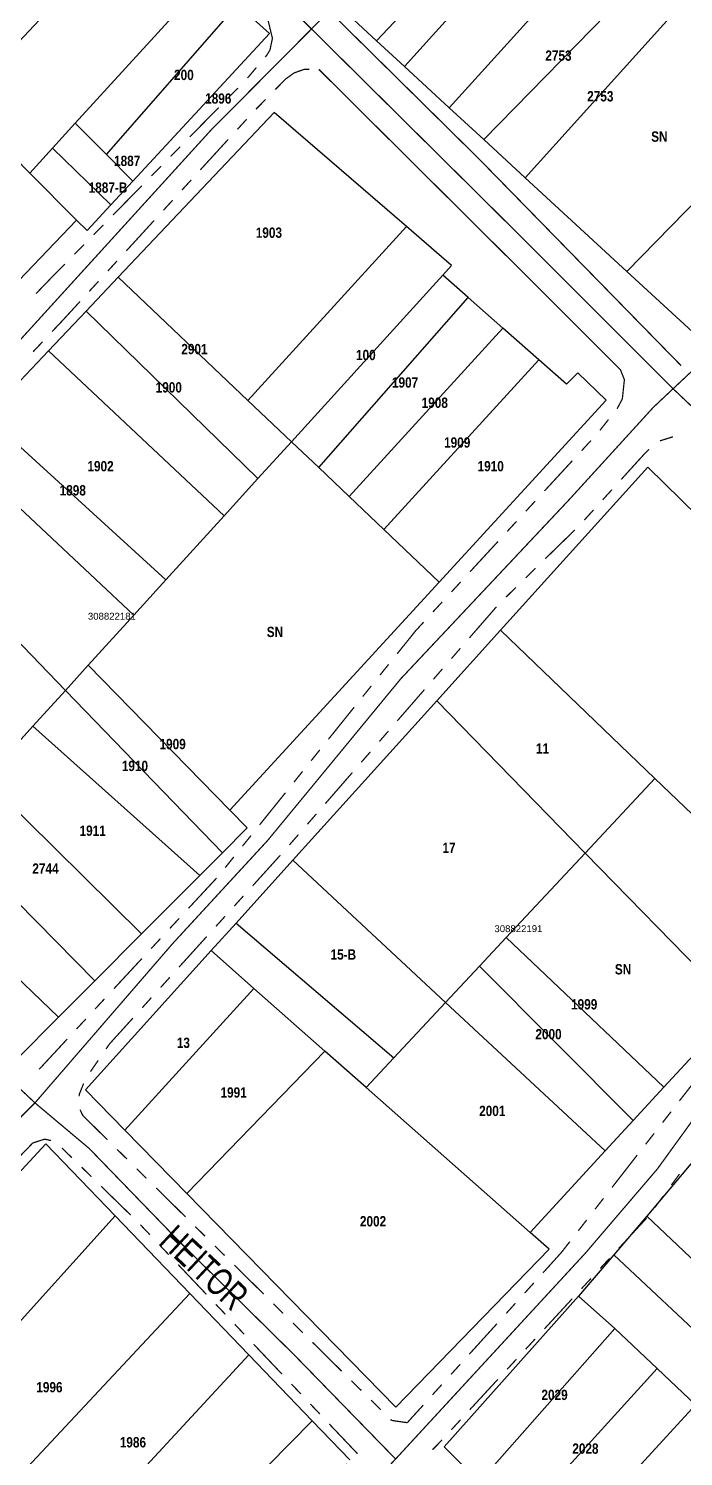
# Model space of a CAD drawing. Extents: x 204296 to 206006, y 4860262 to 4862155.
# Drawn here: x 205121.9 to 205217.3, y 4861196.7 to 4861404.8 of the extents above; entities that cross this region are included whole.
import ezdxf
from ezdxf.enums import TextEntityAlignment as Align

# ---------------------------------------------------------------- set-up
doc = ezdxf.new("R2010")
doc.units = 0
doc.header["$LTSCALE"] = 1.5
doc.header["$MEASUREMENT"] = 0
doc.linetypes.add('TRACO_25', pattern=[8, 3, -1, 1, -1, 1, -1])
for name, color, linetype in [('CD-MALHA-LOTES', 40, 'CONTINUOUS'), ('CD_TXT_QUADRA', 7, 'CONTINUOUS'), ('RU-QUADRAS', 6, 'CONTINUOUS'), ('SV-EIXO-RUA-N-PAV', 6, 'CONTINUOUS'), ('SV-EIXO-RUA-PAV', 20, 'CONTINUOUS'), ('SV-RUA-NAO-PAV-S-GUIA-C-GUIA', 7, 'CONTINUOUS'), ('SV-RUA-PAVIM-S-GUIA-C-GUIA', 7, 'CONTINUOUS'), ('SV-TXT-RUA-N-PAV-S-GUIA-C-GUIA', 7, 'CONTINUOUS'), ('Th_NmrPot', 1, 'CONTINUOUS')]:
    doc.layers.add(name, color=color, linetype=linetype)
doc.styles.add('ARIAL', font='ARIAL.TTF')
doc.styles.add('MONOTXT', font='ARIAL.TTF', dxfattribs={"height": 0.2})
doc.styles.get("Standard").update_dxf_attribs({"font": 'swisscbo.ttf'})

msp = doc.modelspace()

# ---------------------------------------------------------------- linework, layer by layer
at = {"layer": 'CD-MALHA-LOTES', "linetype": 'Continuous'}
for p, q in [((205111.93, 4861393.89), (205137.78, 4861421.32)), ((205172.6, 4861403.05), (205188.28, 4861419.7)), ((205183.19, 4861393.29), (205205.92, 4861418.45)), ((205176.66, 4861399.31), (205191.94, 4861416.29)), ((205128.67, 4861391.04), (205147.96, 4861412.18)), ((205188.22, 4861388.65), (205211.75, 4861412.72)), ((205133.21, 4861386.48), (205152.3, 4861408.29)), ((205156.97, 4861404.1), (205152.3, 4861408.29)), ((205194.25, 4861383.09), (205216.65, 4861407.91)), ((205168.6, 4861406.73), (205172.6, 4861403.05)), ((205137.08, 4861382.6), (205156.97, 4861404.1)), ((205172.6, 4861403.05), (205176.66, 4861399.31)), ((205176.66, 4861399.31), (205183.19, 4861393.29)), ((205111.93, 4861393.89), (205122.03, 4861383.76)), ((205183.19, 4861393.29), (205188.22, 4861388.65)), ((205125.35, 4861387.4), (205128.67, 4861391.04)), ((205128.67, 4861391.04), (205133.21, 4861386.48)), ((205157.64, 4861392.58), (205134.93, 4861368.59)), ((205176.93, 4861375.97), (205157.64, 4861392.58)), ((205209.07, 4861369.43), (205231.96, 4861392.87)), ((205122.03, 4861383.76), (205125.35, 4861387.4)), ((205125.35, 4861387.4), (205133.87, 4861379.14)), ((205188.22, 4861388.65), (205194.25, 4861383.09)), ((205133.21, 4861386.48), (205137.08, 4861382.6)), ((205122.03, 4861383.76), (205128.86, 4861376.92)), ((205133.87, 4861379.14), (205137.08, 4861382.6)), ((205194.25, 4861383.09), (205209.07, 4861369.43)), ((205130.39, 4861375.38), (205133.87, 4861379.14)), ((205128.86, 4861376.92), (205118.34, 4861365.91)), ((205128.86, 4861376.92), (205130.39, 4861375.38)), ((205153.84, 4861350.63), (205176.93, 4861375.97)), ((205183.52, 4861370.3), (205176.93, 4861375.97)), ((205182.23, 4861368.89), (205183.52, 4861370.3)), ((205134.93, 4861368.59), (205130.25, 4861363.64)), ((205134.93, 4861368.59), (205153.84, 4861350.63)), ((205182.23, 4861368.89), (205160.17, 4861344.61)), ((205185.93, 4861365.62), (205182.23, 4861368.89)), ((205209.07, 4861369.43), (205218.62, 4861360.62)), ((205164.15, 4861340.83), (205185.93, 4861365.62)), ((205191.01, 4861361.14), (205185.93, 4861365.62)), ((205130.25, 4861363.64), (205124.75, 4861357.84)), ((205130.25, 4861363.64), (205155.3, 4861339.25)), ((205191.01, 4861361.14), (205168.58, 4861336.63)), ((205196.23, 4861356.53), (205191.01, 4861361.14)), ((205124.75, 4861357.84), (205115.74, 4861348.32)), ((205124.75, 4861357.84), (205150.35, 4861333.8)), ((205196.23, 4861356.53), (205173.63, 4861331.83)), ((205200.25, 4861352.98), (205196.23, 4861356.53)), ((205201.91, 4861354.64), (205200.25, 4861352.98)), ((205206.04, 4861350.65), (205201.91, 4861354.64)), ((205160.17, 4861344.61), (205153.84, 4861350.63)), ((205181.71, 4861324.15), (205206.04, 4861350.65)), ((205115.74, 4861348.32), (205141.87, 4861324.47)), ((205111.3, 4861343.63), (205137.18, 4861319.31)), ((205155.3, 4861339.25), (205160.17, 4861344.61)), ((205160.17, 4861344.61), (205164.15, 4861340.83)), ((205190.66, 4861317.12), (205212.12, 4861340.88)), ((205212.12, 4861340.88), (205257.08, 4861296.75)), ((205150.35, 4861333.8), (205155.3, 4861339.25)), ((205164.15, 4861340.83), (205168.58, 4861336.63)), ((205168.58, 4861336.63), (205173.63, 4861331.83)), ((205102.31, 4861334.13), (205127.23, 4861308.35)), ((205141.87, 4861324.47), (205150.35, 4861333.8)), ((205173.63, 4861331.83), (205181.71, 4861324.15)), ((205137.18, 4861319.31), (205141.87, 4861324.47)), ((205151.2, 4861290.9), (205181.71, 4861324.15)), ((205130.56, 4861312.01), (205137.18, 4861319.31)), ((205190.66, 4861317.12), (205181.35, 4861306.81)), ((205213.15, 4861295.53), (205190.66, 4861317.12)), ((205127.23, 4861308.35), (205130.56, 4861312.01)), ((205151.2, 4861290.9), (205130.56, 4861312.01)), ((205122.5, 4861303.14), (205127.23, 4861308.35)), ((205150.12, 4861284.66), (205127.23, 4861308.35)), ((205181.35, 4861306.81), (205160.39, 4861283.6)), ((205181.35, 4861306.81), (205202.98, 4861284.64)), ((205115.49, 4861295.43), (205122.5, 4861303.14)), ((205146.84, 4861281.37), (205122.5, 4861303.14)), ((205115.49, 4861295.43), (205138.34, 4861272.85)), ((205202.98, 4861284.64), (205213.15, 4861295.53)), ((205235.86, 4861273.72), (205213.15, 4861295.53)), ((205153.74, 4861288.3), (205151.2, 4861290.9)), ((205131.53, 4861266.02), (205109.27, 4861288.59)), ((205150.12, 4861284.66), (205153.74, 4861288.3)), ((205146.84, 4861281.37), (205150.12, 4861284.66)), ((205191.5, 4861272.34), (205202.98, 4861284.64)), ((205202.98, 4861284.64), (205225.06, 4861262)), ((205160.39, 4861283.6), (205152.11, 4861274.44)), ((205160.39, 4861283.6), (205182.65, 4861262.87)), ((205126.23, 4861260.71), (205103.64, 4861282.39)), ((205138.34, 4861272.85), (205146.84, 4861281.37)), ((205152.11, 4861274.44), (205148.48, 4861270.41)), ((205152.11, 4861274.44), (205175.09, 4861254.77)), ((205131.53, 4861266.02), (205138.34, 4861272.85)), ((205187.57, 4861268.14), (205191.5, 4861272.34)), ((205191.5, 4861272.34), (205214.48, 4861250.52)), ((205148.48, 4861270.41), (205130.16, 4861250.13)), ((205154.71, 4861264.91), (205148.48, 4861270.41)), ((205182.65, 4861262.87), (205187.57, 4861268.14)), ((205187.57, 4861268.14), (205209.99, 4861245.65)), ((205126.23, 4861260.71), (205131.53, 4861266.02)), ((205154.71, 4861264.91), (205135.89, 4861244.26)), ((205165.06, 4861255.76), (205154.71, 4861264.91)), ((205182.65, 4861262.87), (205175.09, 4861254.77)), ((205182.65, 4861262.87), (205205.91, 4861241.21)), ((205214.48, 4861250.52), (205225.06, 4861262)), ((205120.14, 4861254.6), (205126.23, 4861260.71)), ((205165.06, 4861255.76), (205144.95, 4861234.99)), ((205171.06, 4861250.46), (205165.06, 4861255.76)), ((205175.09, 4861254.77), (205171.06, 4861250.46)), ((205130.16, 4861250.13), (205135.89, 4861244.26)), ((205171.06, 4861250.46), (205194.97, 4861229.34)), ((205209.99, 4861245.65), (205214.48, 4861250.52)), ((205205.91, 4861241.21), (205209.99, 4861245.65)), ((205135.89, 4861244.26), (205144.95, 4861234.99)), ((205221.52, 4861243.04), (205211.97, 4861231.68)), ((205124.37, 4861242.26), (205097.1, 4861212.74)), ((205134.47, 4861231.76), (205124.37, 4861242.26)), ((205194.97, 4861229.34), (205205.91, 4861241.21)), ((205144.95, 4861234.99), (205175.38, 4861203.84)), ((205108.11, 4861202.48), (205134.47, 4861231.76)), ((205145.36, 4861220.44), (205134.47, 4861231.76)), ((205211.97, 4861231.68), (205207.17, 4861226.06)), ((205234.93, 4861210.03), (205211.97, 4861231.68)), ((205197.76, 4861226.87), (205194.97, 4861229.34)), ((205175.38, 4861203.84), (205197.76, 4861226.87)), ((205207.17, 4861226.06), (205202.01, 4861220.02)), ((205230.03, 4861204.62), (205207.17, 4861226.06)), ((205145.36, 4861220.44), (205112.05, 4861184.84)), ((205153.99, 4861211.47), (205145.36, 4861220.44)), ((205202.01, 4861220.02), (205182.45, 4861198.08)), ((205202.01, 4861220.02), (205207.34, 4861215.33)), ((205207.34, 4861215.33), (205187.57, 4861192.98)), ((205207.34, 4861215.33), (205213.5, 4861209.48)), ((205120.95, 4861175.85), (205153.99, 4861211.47)), ((205163.21, 4861201.89), (205153.99, 4861211.47)), ((205193.3, 4861187.28), (205213.5, 4861209.48)), ((205213.5, 4861209.48), (205219.06, 4861204.19)), ((205219.06, 4861204.19), (205198.64, 4861181.96)), ((205163.21, 4861201.89), (205137.83, 4861176.21)), ((205168.7, 4861196.18), (205163.21, 4861201.89)), ((205182.45, 4861198.08), (205187.57, 4861192.98))]:
    msp.add_line(p, q, dxfattribs=at)
at = {"layer": 'RU-QUADRAS', "linetype": 'Continuous', "const_width": 0.01}
for points in [[(205152.3, 4861408.29), (205156.97, 4861404.1), (205137.08, 4861382.6), (205133.87, 4861379.14), (205130.39, 4861375.38), (205128.86, 4861376.92), (205118.34, 4861365.91), (205108.71, 4861355.82), (205100.73, 4861347.46), (205086.05, 4861332.08), (205080.31, 4861326.07), (205072.45, 4861317.84), (205064.58, 4861309.6), (205043.35, 4861331.47), (205019.76, 4861355.77), (205019.76, 4861355.77), (205031.29, 4861368.65), (205037.4, 4861375.49), (205047.12, 4861386.36), (205054.28, 4861394.36), (205060.16, 4861400.93), (205071.16, 4861413.23)], [(205259.53, 4861408.07), (205250.01, 4861397.62), (205246.03, 4861393.24), (205239.21, 4861385.74), (205240.85, 4861384.13), (205218.62, 4861360.62), (205209.07, 4861369.43), (205194.25, 4861383.09), (205188.22, 4861388.65), (205183.19, 4861393.29), (205176.66, 4861399.31), (205172.6, 4861403.05), (205168.6, 4861406.73)], [(205115.74, 4861348.32), (205124.75, 4861357.84), (205130.25, 4861363.64), (205134.93, 4861368.59), (205157.64, 4861392.58), (205176.93, 4861375.97), (205183.52, 4861370.3), (205182.23, 4861368.89), (205185.93, 4861365.62), (205191.01, 4861361.14), (205196.23, 4861356.53), (205200.25, 4861352.98), (205201.91, 4861354.64), (205206.04, 4861350.65), (205181.71, 4861324.15), (205151.2, 4861290.9), (205153.74, 4861288.3), (205150.12, 4861284.66), (205146.84, 4861281.37), (205138.34, 4861272.85), (205131.53, 4861266.02), (205126.23, 4861260.71), (205120.14, 4861254.6)], [(205187.57, 4861192.98), (205182.45, 4861198.08), (205182.45, 4861198.08), (205202.01, 4861220.02), (205207.17, 4861226.06), (205211.97, 4861231.68), (205212.12, 4861231.85), (205221.52, 4861243.04)]]:
    msp.add_lwpolyline(points, dxfattribs=at)
for points in [[(205130.16, 4861250.13), (205148.48, 4861270.41), (205152.11, 4861274.44), (205160.39, 4861283.6), (205181.35, 4861306.81), (205190.66, 4861317.12), (205212.12, 4861340.88), (205257.08, 4861296.75), (205235.86, 4861273.72), (205225.06, 4861262), (205214.48, 4861250.52), (205209.99, 4861245.65), (205205.91, 4861241.21), (205194.97, 4861229.34), (205197.76, 4861226.87), (205175.38, 4861203.84), (205144.95, 4861234.99), (205135.89, 4861244.26), (205130.16, 4861250.13)], [(205063.76, 4861176.66), (205071.88, 4861185.44), (205080.62, 4861194.9), (205090.99, 4861206.13), (205097.1, 4861212.74), (205124.37, 4861242.26), (205134.47, 4861231.76), (205145.36, 4861220.44), (205153.99, 4861211.47), (205163.21, 4861201.89), (205168.7, 4861196.18), (205144.65, 4861170.38), (205135.79, 4861160.86), (205125.21, 4861149.51), (205108.6, 4861131.69), (205103.44, 4861136.86), (205100.06, 4861140.25), (205096.02, 4861144.3), (205092.94, 4861147.39), (205089.24, 4861151.1), (205084.72, 4861155.63), (205063.76, 4861176.66)]]:
    msp.add_lwpolyline(points, close=True, dxfattribs=at)
at = {"layer": 'SV-EIXO-RUA-N-PAV', "const_width": 0.18, "flags": 128}
for points in [[(205056.79, 4861179.03), (205087.46, 4861211.29), (205114.77, 4861240.19), (205122.79, 4861248.22), (205142.88, 4861271.46), (205156.73, 4861286.5), (205176.12, 4861310.05), (205200.67, 4861336.17), (205212.94, 4861349.63), (205215.81, 4861352.33), (205225.6, 4861361.5), (205243.61, 4861381.1), (205269.34, 4861410.39), (205291.9, 4861434.53), (205304.17, 4861448.39), (205307.01, 4861451.86), (205312.48, 4861458.68), (205327.92, 4861476.09), (205344.94, 4861494.89), (205384.52, 4861538.83)], [(205106.7, 4861125.54), (205125.86, 4861144.6), (205153.17, 4861172.7), (205175.36, 4861196.3), (205203.04, 4861226.33), (205213.53, 4861238.6), (205221.84, 4861250.08), (205236.49, 4861269.48), (205246.78, 4861278.98), (205255.49, 4861288.67), (205267.46, 4861300.64), (205275.28, 4861310.32), (205289.8, 4861326.84), (205302.36, 4861340.84), (205323.09, 4861363.47), (205331.88, 4861373.38), (205345.34, 4861387.69), (205354.44, 4861396.93), (205358.6, 4861400.24), (205363.54, 4861404.45), (205393.23, 4861437.7), (205417.97, 4861463.62), (205443.3, 4861490.54)], [(204997.32, 4861228.5), (204999.96, 4861231.87), (205002.73, 4861235.21), (205009.09, 4861241.37), (205024.53, 4861257.6), (205036.71, 4861270.79), (205045.89, 4861281.22), (205052.39, 4861288.36), (205060.68, 4861297.33), (205063.95, 4861301.45), (205066.68, 4861304.36), (205073.21, 4861311.24), (205096.57, 4861334.98), (205120.71, 4861359.53), (205148.42, 4861390), (205163.1, 4861404.78), (205169, 4861410.78)], [(205066.68, 4861304.36), (205073.22, 4861298.45), (205080.9, 4861291.04), (205090.43, 4861281.64), (205102.88, 4861268.66), (205110.25, 4861260.93), (205118.9, 4861251.89), (205122.79, 4861248.22), (205130.69, 4861241.58), (205143.83, 4861228.01), (205160.59, 4861211.47), (205175.36, 4861196.3)]]:
    msp.add_lwpolyline(points, dxfattribs=at)
at = {"layer": 'SV-EIXO-RUA-PAV', "const_width": 0.18, "flags": 128}
msp.add_lwpolyline([(205374.98, 4861192.43), (205351.1, 4861217.06), (205326.42, 4861240.86), (205317.17, 4861250.81), (205313.85, 4861254.3), (205297.55, 4861270.61), (205281.24, 4861286.04), (205267.46, 4861300.64), (205255.67, 4861312.92), (205233.63, 4861335.4), (205215.81, 4861352.33), (205190.59, 4861377.53), (205163.1, 4861404.78), (205154.38, 4861413.48), (205135.12, 4861432.59), (205106.05, 4861459.31), (205104.4, 4861460.97), (205082.67, 4861482.84), (205055.56, 4861508.65), (205053.69, 4861510.61), (205030.66, 4861532.87), (205001.25, 4861562.71), (204999.34, 4861564.65), (204980.41, 4861584)], dxfattribs=at)
at = {"layer": 'SV-RUA-NAO-PAV-S-GUIA-C-GUIA', "linetype": 'TRACO_25', "const_width": 0.18, "flags": 128}
for points in [[(205156.7, 4861406.33), (205157.17, 4861404.39)], [(205157.17, 4861404.39), (205157.41, 4861403.42)], [(205157.41, 4861403.42), (205157.2, 4861402.44)], [(205156.92, 4861401.5), (205156.56, 4861400.92)], [(205157.05, 4861401.7), (205156.92, 4861401.5)], [(205157.2, 4861402.44), (205157.05, 4861401.7)], [(205155.06, 4861399.15), (205153.77, 4861397.62)], [(205156.56, 4861400.92), (205156.35, 4861400.67)], [(205157.82, 4861395.94), (205159.22, 4861397.36)], [(205159.22, 4861397.36), (205159.34, 4861397.49)], [(205159.34, 4861397.49), (205160.01, 4861397.97)], [(205160.01, 4861397.97), (205160.56, 4861398.37)], [(205160.56, 4861398.37), (205161.81, 4861398.81)], [(205161.81, 4861398.81), (205162.01, 4861398.88)], [(205162.01, 4861398.88), (205162.79, 4861398.91)], [(205152.38, 4861396.18), (205150.98, 4861394.75)], [(205149.58, 4861393.33), (205145.37, 4861389.05)], [(205155.01, 4861393.08), (205156.42, 4861394.51)], [(205152.3, 4861390.14), (205153.65, 4861391.62)], [(205146.9, 4861384.24), (205150.95, 4861388.67)], [(205143.97, 4861387.62), (205142.57, 4861386.2)], [(205141.17, 4861384.77), (205139.76, 4861383.34)], [(205144.21, 4861381.29), (205145.56, 4861382.76)], [(205138.36, 4861381.92), (205134.16, 4861377.64)], [(205141.51, 4861378.34), (205142.86, 4861379.81)], [(205132.75, 4861376.21), (205131.35, 4861374.78)], [(205136.11, 4861372.43), (205140.16, 4861376.86)], [(205129.95, 4861373.36), (205128.55, 4861371.93)], [(205127.15, 4861370.51), (205125.04, 4861368.37)], [(205133.41, 4861369.48), (205134.76, 4861370.96)], [(205124.6, 4861367.91), (205122.96, 4861366.21)], [(205125.04, 4861368.37), (205124.6, 4861367.91)], [(205130.71, 4861366.53), (205132.06, 4861368)], [(205126.82, 4861362.28), (205129.36, 4861365.05)], [(205125.28, 4861360.65), (205126.65, 4861362.1)], [(205126.65, 4861362.1), (205126.82, 4861362.28)], [(205122.54, 4861357.74), (205123.91, 4861359.19)], [(205208.14, 4861355.08), (205208.51, 4861354.15)], [(205208.71, 4861353.65), (205208.45, 4861351.21)], [(205208.51, 4861354.15), (205208.71, 4861353.65)], [(205208.45, 4861351.21), (205208.41, 4861350.84)], [(205207.7, 4861349.5), (205207.63, 4861349.41)], [(205208.11, 4861350.28), (205207.7, 4861349.5)], [(205208.41, 4861350.84), (205208.11, 4861350.28)], [(205206.39, 4861347.84), (205205.15, 4861346.27)], [(205213.89, 4861344.73), (205215.8, 4861345.33)], [(205203.83, 4861344.77), (205202.48, 4861343.3)], [(205211.57, 4861342.76), (205212.32, 4861343.5)], [(205201.12, 4861341.83), (205197.05, 4861337.42)], [(205208.24, 4861339.1), (205210.93, 4861342.06)], [(205210.93, 4861342.06), (205211.57, 4861342.76)], [(205205.55, 4861336.14), (205206.9, 4861337.62)], [(205195.7, 4861335.94), (205194.34, 4861334.47)], [(205202.86, 4861333.18), (205204.21, 4861334.66)], [(205192.99, 4861333), (205191.63, 4861331.53)], [(205197.18, 4861327.55), (205201.48, 4861331.74)], [(205190.28, 4861330.06), (205186.21, 4861325.65)], [(205184.86, 4861324.18), (205183.5, 4861322.71)], [(205194.32, 4861324.75), (205195.75, 4861326.15)], [(205191.46, 4861321.96), (205192.89, 4861323.36)], [(205182.15, 4861321.24), (205180.79, 4861319.77)], [(205186.12, 4861316.01), (205190.06, 4861320.54)], [(205179.44, 4861318.3), (205178.76, 4861317.56)], [(205178.27, 4861317.03), (205175.59, 4861313.69)], [(205178.76, 4861317.56), (205178.27, 4861317.03)], [(205183.5, 4861312.99), (205184.81, 4861314.5)], [(205174.34, 4861312.14), (205173.08, 4861310.58)], [(205180.87, 4861309.97), (205182.18, 4861311.48)], [(205171.83, 4861309.02), (205170.58, 4861307.46)], [(205175.62, 4861303.93), (205179.56, 4861308.46)], [(205169.32, 4861305.9), (205165.56, 4861301.22)], [(205173, 4861300.91), (205174.31, 4861302.42)], [(205164.31, 4861299.67), (205163.06, 4861298.11)], [(205170.37, 4861297.89), (205171.69, 4861299.4)], [(205161.8, 4861296.55), (205160.55, 4861294.99)], [(205165.13, 4861291.86), (205169.06, 4861296.38)], [(205159.3, 4861293.43), (205155.54, 4861288.75)], [(205162.5, 4861288.84), (205163.81, 4861290.35)], [(205154.29, 4861287.19), (205153.03, 4861285.64)], [(205159.88, 4861285.82), (205161.19, 4861287.33)], [(205151.78, 4861284.08), (205150.53, 4861282.52)], [(205154.53, 4861279.87), (205158.55, 4861284.32)], [(205149.26, 4861280.98), (205145.17, 4861276.58)], [(205151.84, 4861276.91), (205153.18, 4861278.39)], [(205143.81, 4861275.11), (205142.45, 4861273.65)], [(205149.16, 4861273.94), (205150.5, 4861275.42)], [(205141.09, 4861272.18), (205139.73, 4861270.71)], [(205143.79, 4861268.01), (205147.82, 4861272.46)], [(205138.37, 4861269.25), (205134.29, 4861264.85)], [(205141.11, 4861265.04), (205142.45, 4861266.53)], [(205132.93, 4861263.38), (205131.57, 4861261.92)], [(205138.42, 4861262.08), (205139.76, 4861263.56)], [(205130.21, 4861260.45), (205128.85, 4861258.99)], [(205133.7, 4861256.86), (205137.08, 4861260.59)], [(205127.49, 4861257.52), (205123.41, 4861253.12)], [(205133.15, 4861256.07), (205133.7, 4861256.86)], [(205130.88, 4861252.78), (205132.02, 4861254.42)], [(205220.42, 4861253.24), (205216.73, 4861248.51)], [(205129.23, 4861249.17), (205129.26, 4861249.5)], [(205129.26, 4861249.5), (205129.88, 4861251.05)], [(205129.77, 4861246.38), (205129.35, 4861247.23)], [(205129.8, 4861246.35), (205129.77, 4861246.38)], [(205133.36, 4861242.83), (205129.8, 4861246.35)], [(205215.51, 4861246.93), (205214.28, 4861245.35)], [(205124.2, 4861242.93), (205123.21, 4861242.61)], [(205125.13, 4861242.73), (205124.2, 4861242.93)], [(205213.05, 4861243.77), (205211.82, 4861242.2)], [(205122.47, 4861242.37), (205120.23, 4861240.05)], [(205123.21, 4861242.61), (205122.47, 4861242.37)], [(205122.47, 4861242.37), (205122.47, 4861242.37)], [(205128.16, 4861240.24), (205126.73, 4861241.64)], [(205136.21, 4861240.02), (205134.78, 4861241.43)], [(205131.02, 4861237.45), (205129.59, 4861238.85)], [(205210.59, 4861240.62), (205206.9, 4861235.88)], [(205139.05, 4861237.21), (205137.63, 4861238.62)], [(205215.55, 4861236.23), (205216.74, 4861237.84)], [(205136.75, 4861231.86), (205132.45, 4861236.05)], [(205144.74, 4861231.59), (205140.47, 4861235.81)], [(205213.18, 4861233.01), (205214.37, 4861234.62)], [(205205.67, 4861234.31), (205204.44, 4861232.73)], [(205139.54, 4861229), (205138.16, 4861230.45)], [(205203.22, 4861231.15), (205201.99, 4861229.57)], [(205207.9, 4861227.02), (205211.96, 4861231.43)], [(205147.59, 4861228.78), (205146.17, 4861230.18)], [(205142.29, 4861226.09), (205140.91, 4861227.55)], [(205150.44, 4861225.97), (205149.01, 4861227.37)], [(205199.48, 4861226.36), (205196.85, 4861223.45)], [(205199.53, 4861226.42), (205199.48, 4861226.36)], [(205200.76, 4861227.99), (205199.53, 4861226.42)], [(205147.79, 4861220.29), (205143.67, 4861224.64)], [(205156.13, 4861220.35), (205151.86, 4861224.56)], [(205205.18, 4861224.08), (205206.54, 4861225.55)], [(205202.47, 4861221.14), (205203.83, 4861222.61)], [(205195.51, 4861221.97), (205194.16, 4861220.48)], [(205150.55, 4861217.39), (205149.17, 4861218.84)], [(205158.97, 4861217.53), (205157.55, 4861218.94)], [(205192.82, 4861219), (205191.48, 4861217.52)], [(205197.04, 4861215.26), (205201.11, 4861219.67)], [(205153.3, 4861214.48), (205151.92, 4861215.94)], [(205161.82, 4861214.72), (205160.4, 4861216.13)], [(205190.14, 4861216.03), (205186.11, 4861211.59)], [(205194.33, 4861212.32), (205195.69, 4861213.79)], [(205158.8, 4861208.68), (205154.67, 4861213.03)], [(205167.51, 4861209.1), (205163.24, 4861213.32)], [(205184.77, 4861210.1), (205183.43, 4861208.62)], [(205191.62, 4861209.38), (205192.97, 4861210.85)], [(205170.36, 4861206.29), (205168.93, 4861207.7)], [(205186.19, 4861203.5), (205190.26, 4861207.91)], [(205161.56, 4861205.78), (205160.18, 4861207.23)], [(205182.08, 4861207.14), (205180.74, 4861205.66)], [(205164.31, 4861202.87), (205162.93, 4861204.32)], [(205173.2, 4861203.48), (205171.78, 4861204.89)], [(205179.4, 4861204.17), (205177.38, 4861201.95)], [(205169.81, 4861197.07), (205165.68, 4861201.42)], [(205174.67, 4861202.03), (205174.62, 4861202.07)], [(205174.78, 4861201.93), (205174.67, 4861202.03)], [(205175.56, 4861201.81), (205174.78, 4861201.93)], [(205177.07, 4861201.6), (205175.56, 4861201.81)], [(205177.38, 4861201.95), (205177.07, 4861201.6)], [(205183.48, 4861200.56), (205184.84, 4861202.03)], [(205180.73, 4861197.66), (205181.44, 4861198.36)], [(205181.44, 4861198.36), (205181.6, 4861198.53)], [(205181.6, 4861198.53), (205182.12, 4861199.09)]]:
    msp.add_lwpolyline(points, dxfattribs=at)
at = {"layer": 'SV-RUA-PAVIM-S-GUIA-C-GUIA', "const_width": 0.18, "flags": 128}
for points in [[(205216.99, 4861355.68), (205187.57, 4861385.78), (205166.61, 4861406.47)], [(205164.17, 4861398.89), (205194.6, 4861368.63), (205208.14, 4861355.08)]]:
    msp.add_lwpolyline(points, dxfattribs=at)

# ---------------------------------------------------------------- texts
at = {"layer": 'CD_TXT_QUADRA', "linetype": 'Continuous', "style": 'MONOTXT'}
for s, p in [('308822181', (205130.51, 4861318.66)), ('308822191', (205189.77, 4861273.11))]:
    msp.add_text(s, height=1, rotation=0.1, dxfattribs=at).set_placement(p)
at = {"layer": 'SV-TXT-RUA-N-PAV-S-GUIA-C-GUIA', "style": 'ARIAL', "width": 0.7}
msp.add_text('HEITOR', height=4, rotation=317, dxfattribs=at).set_placement((205140.72, 4861227.79))
at = {"layer": 'Th_NmrPot', "color": 1}
for s, p in [('2753', (205197.19, 4861400.9)), ('200', (205143.07, 4861398.08)), ('1896', (205147.6, 4861394.64)), ('2753', (205203.29, 4861394.97)), ('SN', (205212.61, 4861389.09)), ('1887', (205134.32, 4861385.55)), ('1887-B', (205130.62, 4861381.65)), ('1903', (205154.98, 4861375.08)), ('2901', (205144.13, 4861358.11)), ('100', (205169.59, 4861357.25)), ('1907', (205174.83, 4861353.24)), ('1900', (205140.39, 4861352.53)), ('1908', (205179.16, 4861350.29)), ('1909', (205182.43, 4861344.49)), ('1902', (205130.44, 4861341.04)), ('1910', (205187.31, 4861341.04)), ('1898', (205126.39, 4861337.52)), ('SN', (205156.58, 4861316.88)), ('1909', (205140.95, 4861300.53)), ('11', (205195.82, 4861299.88)), ('1910', (205135.45, 4861297.34)), ('1911', (205129.29, 4861287.9)), ('17', (205182.19, 4861285.4)), ('2744', (205122.41, 4861282.38)), ('15-B', (205165.88, 4861269.85)), ('SN', (205207.32, 4861267.7)), ('1999', (205200.94, 4861262.59)), ('13', (205143.47, 4861256.98)), ('2000', (205195.74, 4861258.24)), ('1991', (205149.84, 4861249.73)), ('2001', (205187.54, 4861247.05)), ('2002', (205170.16, 4861230.96)), ('1996', (205122.99, 4861206.77)), ('2029', (205196.62, 4861205.65)), ('1986', (205135.16, 4861198.74)), ('2028', (205201.12, 4861197.82))]:
    msp.add_text(s, height=1.5, dxfattribs=at).set_placement(p, align=Align.MIDDLE_LEFT)

doc.saveas('drawing.dxf')
